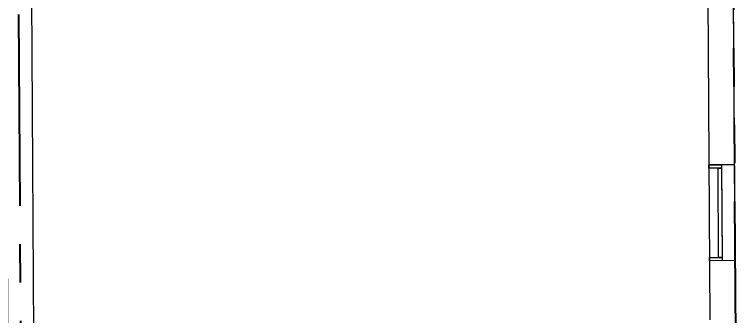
# Model space of a CAD drawing. Header units: feet. Extents: x 919634 to 928945, y 707022 to 708026.
# Drawn here: x 920705.39 to 920724.33, y 707122.36 to 707130.24 of the extents above; entities that cross this region are included whole.
import ezdxf

# ---------------------------------------------------------------- set-up
doc = ezdxf.new("R2010")
doc.units = ezdxf.units.FT
doc.header["$LTSCALE"] = 20
doc.header["$MEASUREMENT"] = 0
doc.linetypes.add('Site Plan$0$PHANTOM2', pattern=[1.25, 0.625, -0.125, 0.125, -0.125, 0.125, -0.125])
doc.layers.add('-u-site-xref', color=7, linetype='Continuous')
doc.layers.add('Site Plan$0$-u-site-bldg_interior', color=252, linetype='Continuous')
doc.layers.add('Site Plan$0$SP-LOT LINES', color=252, linetype='Site Plan$0$PHANTOM2', lineweight=40)
doc.layers.add('SP-BUILDING-FOOTPRINT', color=1, linetype='Continuous', lineweight=25)
doc.layers.get('-u-site-xref').off()

# ---------------------------------------------------------------- blocks, each defined once
blk = doc.blocks.new('Site Plan')
at = {"layer": 'Site Plan$0$-u-site-bldg_interior'}
for p, q in [((920723.9770751824, 707161.3617656252, -0.001252165303352329), (920724.2304194247, 707120.9458930378, -0.001252165303352329)), ((920723.3146016935, 707160.690933306, -0.001252165303352329), (920723.5554093145, 707122.2750212543, -0.001252165303352329)), ((920705.6482820023, 707160.5801930288, -0.001252165303352329), (920705.9178193761, 707117.5810388317, -0.001252165303352329)), ((920724.1967384304, 707126.3196546704, -0.001252165303355043), (920723.5300830802, 707126.3157801424, -0.001252165303355029)), ((920723.8631227452, 707126.3178677798, -0.001252165303355029), (920723.8787935231, 707123.8179168948, -0.001252165303355029)), ((920724.2124001264, 707123.8200080859, -0.001252165303355029), (920723.5457537312, 707123.8158292568, -0.001252165303355043))]:
    blk.add_line(p, q, dxfattribs=at)
at = {"layer": 'Site Plan$0$-u-site-bldg_interior', "elevation": -0.001252165303352329}
for points in [[(920723.5311863301, 707126.3157865544), (920723.8631227483, 707126.317867276), (920723.8636451045, 707126.2345360835), (920723.5317086861, 707126.2324553619)], [(920723.7710682728, 707126.2339557717), (920723.8636451045, 707126.2345360835), (920723.8782711639, 707123.9012485909), (920723.7856943321, 707123.9006682792)], [(920723.8787935231, 707123.8179168948), (920723.5457538529, 707123.8158292576), (920723.5452314937, 707123.8991609536), (920723.8782711639, 707123.9012485909)]]:
    blk.add_lwpolyline(points, close=True, dxfattribs=at)
at = {"layer": 'Site Plan$0$SP-LOT LINES', "ltscale": 0.4}
for p, q in [((920705.7871599034, 707085.2462546318, -0.001251529793247305), (920705.2230118988, 707175.2444864869, -0.001251529793247306)), ((920723.8893157017, 707175.361494986, -0.001252165303355029), (920724.453463706, 707085.3632631309, -0.001252165303355029))]:
    blk.add_line(p, q, dxfattribs=at)

msp = doc.modelspace()

# ---------------------------------------------------------------- block references
at = {"layer": '-u-site-xref'}
msp.add_blockref('Site Plan', (0, 0), dxfattribs=at)

# ---------------------------------------------------------------- next in the draw order: linework, layer by layer
at = {"layer": 'SP-BUILDING-FOOTPRINT', "elevation": -0.001252165303352329}
msp.add_lwpolyline([(920723.977072087, 707161.3617653835), (920724.230460369, 707120.9392653536), (920723.8966604528, 707120.9371729508), (920723.9467150065, 707113.0273255135), (920717.1135186937, 707112.9844920713), (920717.0790128467, 707116.6509652515), (920710.4355199094, 707116.6093209479), (920710.4334303624, 707116.9426649024), (920705.2553446811, 707116.9102063772), (920705.2015240784, 707125.4933884026), (920698.3683426148, 707125.4505550532), (920698.4143102305, 707118.1173656939), (920686.9145099991, 707118.0452799515), (920686.8936390011, 707121.378546096), (920666.2874602529, 707121.2493776159)], dxfattribs=at)

doc.saveas('drawing.dxf')
